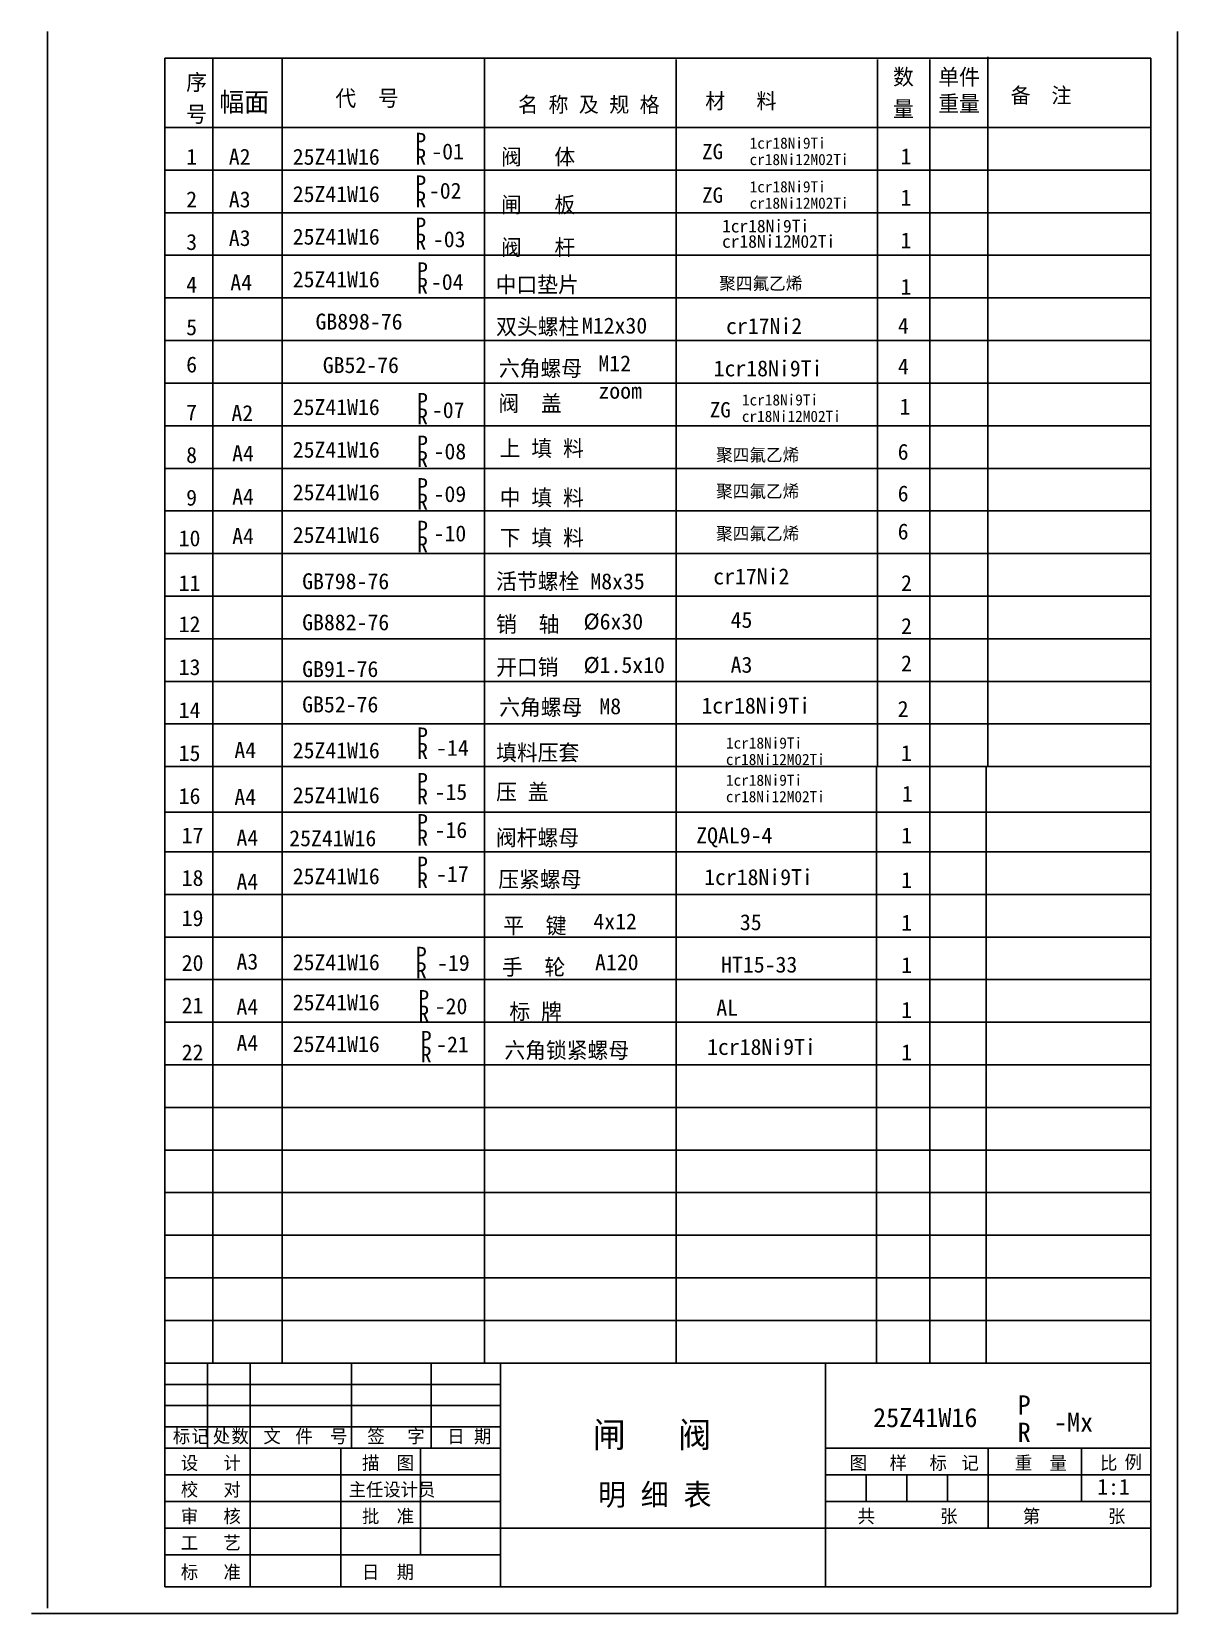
# Model space of a CAD drawing. Header units: metres. Extents: x 0 to 215, y 0 to 297.
import ezdxf

# ---------------------------------------------------------------- set-up
doc = ezdxf.new("R2010")
doc.units = ezdxf.units.M
for name, color, linetype in [('D', 1, 'Continuous'), ('FL', 5, 'Continuous'), ('HA', 5, 'Continuous'), ('T', 7, 'Continuous'), ('TL', 4, 'Continuous')]:
    doc.layers.add(name, color=color, linetype=linetype)

msp = doc.modelspace()

# ---------------------------------------------------------------- linework, layer by layer
at = {"layer": 'FL'}
for p, q in [((215, 297), (215, 0)), ((120.93, 291.75), (120.93, 113.64)), ((158.71, 291.75), (158.71, 158.93)), ((168.54, 291.75), (168.54, 158.93)), ((179.41, 292.25), (179.41, 158.93)), ((158.55, 158.99), (158.55, 47.03)), ((168.54, 159), (168.54, 47.03)), ((179.12, 158.99), (179.12, 47.03)), ((24.9, 150.44), (209.96, 150.44)), ((120.93, 113.64), (120.93, 47.03)), ((33, 31), (33, 47)), ((41, 5), (41, 47)), ((60, 31), (60, 47)), ((75, 47), (75, 31)), ((25, 43), (88, 43)), ((25, 39), (88, 39)), ((25, 35), (88, 35)), ((73, 11), (73, 31)), ((25, 26), (88, 26)), ((156.62, 26), (156.62, 21)), ((164.25, 26), (164.25, 21)), ((171.88, 26), (171.88, 21)), ((25, 21), (88, 21)), ((25, 16), (88, 16)), ((25, 11), (88, 11)), ((215, 0), (0, 0))]:
    msp.add_line(p, q, dxfattribs=at)
at = {"layer": 'HA'}
for p, q in [((3, 297), (3, 1)), ((34, 292), (34, 47)), ((47, 292), (47, 47)), ((85, 292), (85, 47)), ((25, 279), (210, 279)), ((25, 271), (210, 271)), ((25, 263), (210, 263)), ((25, 255), (210, 255)), ((25, 247), (210, 247)), ((25, 239), (210, 239)), ((25, 231), (210, 231)), ((25, 223), (210, 223)), ((25, 215), (210, 215)), ((25, 207), (210, 207)), ((25, 199), (210, 199)), ((25, 191), (210, 191)), ((25, 183), (210, 183)), ((25, 175), (210, 175)), ((25, 167), (210, 167)), ((25, 159), (210, 159)), ((25, 143), (210, 143)), ((25, 135), (210, 135)), ((25, 127), (210, 127)), ((25, 119), (210, 119)), ((25, 111), (210, 111)), ((25, 103), (210, 103)), ((25, 95), (210, 95)), ((25, 87), (210, 87)), ((25, 79), (210, 79)), ((25, 71), (210, 71)), ((25, 63), (210, 63)), ((25, 55), (210, 55))]:
    msp.add_line(p, q, dxfattribs=at)
at = {"layer": 'TL'}
for p, q in [((25, 5), (25, 47)), ((25, 47), (210, 47)), ((88, 5), (88, 47)), ((149, 5), (149, 47)), ((25, 31), (88, 31)), ((58, 31), (58, 5)), ((149, 31), (210, 31)), ((179.5, 21), (179.5, 31)), ((197, 31), (197, 21)), ((149, 26), (210, 26)), ((149, 21), (210, 21)), ((179.5, 21), (179.5, 16)), ((88, 16), (210, 16))]:
    msp.add_line(p, q, dxfattribs=at)
msp.add_lwpolyline([(25, 5), (25, 292), (210, 292), (210, 5)], close=True, dxfattribs=at)

# ---------------------------------------------------------------- texts
at = {"layer": 'D'}
for s, height, p in [('序', 3, (29, 286)), ('数', 3, (161.65, 287)), ('单件', 3, (170.14, 287)), ('幅面', 3.6, (35.2, 282)), ('代  号', 3, (57, 283)), ('名 称 及 规 格', 2.88, (91.29, 281.86)), ('材   料', 2.88, (126.41, 282.54)), ('重量', 3, (170.14, 282)), ('备  注', 2.88, (183.72, 283.6)), ('号', 3, (29, 280)), ('量', 3, (161.65, 281)), ('P', 3, (72, 275)), ('1cr18Ni9Ti', 2.1, (134.74, 275.02)), ('1', 3, (29, 272)), ('A2', 3, (37, 272)), ('25Z41W16', 3, (49, 272)), ('R', 3, (72, 272)), ('-01', 3, (75, 273)), ('阀   体', 3, (88.08, 272)), ('ZG', 2.88, (125.83, 273.05)), ('cr18Ni12M02Ti', 2.1, (134.73, 271.94)), ('1', 3, (163.05, 272.08)), ('25Z41W16', 3, (49, 265)), ('P', 3, (72, 267)), ('-02', 3, (74.55, 265.63)), ('ZG', 2.88, (125.83, 264.86)), ('1cr18Ni9Ti', 2.1, (134.74, 266.82)), ('2', 3, (29, 264)), ('A3', 3, (37, 264)), ('R', 3, (72, 264)), ('闸   板', 3, (88.08, 263)), ('cr18Ni12M02Ti', 2.1, (134.73, 263.75)), ('1', 3, (163.05, 264.35)), ('P', 3, (72, 259.09)), ('1cr18Ni9Ti', 2.4, (129.57, 259.29)), ('3', 3, (29, 256)), ('A3', 3, (37, 256.75)), ('25Z41W16', 3, (49, 257)), ('R', 3, (72, 256.09)), ('-03', 3, (75.3, 256.52)), ('阀   杆', 3, (88.08, 255)), ('cr18Ni12M02Ti', 2.4, (129.57, 256.41)), ('1', 3, (163.05, 256.3)), ('P', 3, (72.33, 250.69)), ('4', 3, (29, 248)), ('A4', 3, (37.28, 248.42)), ('25Z41W16', 3, (49, 249)), ('R', 3, (72.33, 247.77)), ('-04', 3, (74.93, 248.5)), ('中口垫片', 3, (87.08, 248)), ('聚四氟乙烯', 2.4, (129.02, 248.52)), ('1', 3, (163.05, 247.6)), ('GB898-76', 3, (53.27, 241.06)), ('双头螺柱', 3, (87.16, 240.12)), ('5', 3, (29, 240)), ('M12x30', 3, (103.27, 240.31)), ('cr17Ni2', 3, (130.31, 240.22)), ('4', 3, (162.55, 240.27)), ('6', 3, (29, 233)), ('GB52-76', 3, (54.63, 232.89)), ('六角螺母', 3, (87.69, 232.29)), ('M12', 3, (106.36, 233.21)), ('1cr18Ni9Ti', 3, (127.99, 232.27)), ('4', 3, (162.55, 232.64)), ('P', 3, (72.33, 226.16)), ('阀  盖', 3, (87.59, 225.69)), ('zoom', 3, (106.36, 228.07)), ('1cr18Ni9Ti', 2.1, (133.3, 226.8)), ('7', 3, (29, 224)), ('A2', 3, (37.49, 223.87)), ('25Z41W16', 3, (49, 225)), ('R', 3, (72.33, 223.25)), ('-07', 3, (75.11, 224.44)), ('ZG', 2.88, (127.27, 224.56)), ('cr18Ni12M02Ti', 2.1, (133.28, 223.72)), ('1', 3, (162.88, 225.1)), ('25Z41W16', 3, (49, 217)), ('P', 3, (72.33, 218.16)), ('上 填 料', 3, (87.84, 217.25)), ('8', 3, (29, 216)), ('A4', 3, (37.63, 216.31)), ('R', 3, (72.33, 215.25)), ('-08', 3, (75.43, 216.68)), ('聚四氟乙烯', 2.4, (128.44, 216.31)), ('6', 3, (162.52, 216.6)), ('9', 3, (29, 208)), ('A4', 3, (37.63, 208.21)), ('25Z41W16', 3, (49, 209)), ('P', 3, (72.33, 210.16)), ('-09', 3, (75.43, 208.68)), ('中 填 料', 3, (87.84, 207.99)), ('聚四氟乙烯', 2.4, (128.44, 209.49)), ('6', 3, (162.52, 208.78)), ('R', 3, (72.33, 207.25)), ('P', 3, (72.33, 202.16)), ('10', 3, (27.59, 200.37)), ('A4', 3, (37.63, 200.78)), ('25Z41W16', 3, (49, 201)), ('R', 3, (72.33, 199.25)), ('-10', 3, (75.43, 201.28)), ('下 填 料', 3, (87.85, 200.47)), ('聚四氟乙烯', 2.4, (128.44, 201.54)), ('6', 3, (162.52, 201.64)), ('cr17Ni2', 3, (127.91, 193.2)), ('11', 3, (27.59, 191.96)), ('GB798-76', 3, (50.77, 192.3)), ('活节螺栓', 3, (87.16, 192.3)), ('M8x35', 3, (104.85, 192.28)), ('2', 3, (163.15, 191.96)), ('12', 3, (27.59, 184.24)), ('GB882-76', 3, (50.77, 184.59)), ('销  轴', 3, (87.16, 184.24)), ('%%c6x30', 3, (103.56, 184.74)), ('45', 3, (131.17, 185.05)), ('2', 3, (163.15, 183.89)), ('13', 3, (27.59, 176.18)), ('GB91-76', 3, (50.77, 175.82)), ('开口销', 3, (87.16, 176.18)), ('%%C1.5x10', 3, (103.56, 176.58)), ('A3', 3, (131.17, 176.62)), ('2', 3, (163.15, 176.88)), ('14', 3, (27.59, 168.11)), ('GB52-76', 3, (50.77, 169.17)), ('六角螺母', 3, (87.74, 168.65)), ('M8', 3, (106.54, 168.84)), ('1cr18Ni9Ti', 3, (125.69, 168.96)), ('2', 3, (162.52, 168.33)), ('P', 3, (72.33, 163.34)), ('A4', 3, (38.04, 160.59)), ('25Z41W16', 3, (49, 160.55)), ('R', 3, (72.33, 160.43)), ('-14', 3, (75.9, 161.02)), ('填料压套', 3, (87.16, 160.12)), ('1cr18Ni9Ti', 2.1, (130.3, 162.37)), ('15', 3, (27.59, 160.04)), ('cr18Ni12M02Ti', 2.1, (130.28, 159.29)), ('1', 3, (163.15, 160.04)), ('P', 3, (72.33, 154.8)), ('1cr18Ni9Ti', 2.1, (130.3, 155.39)), ('16', 3, (27.59, 151.98)), ('A4', 3, (38.04, 151.79)), ('25Z41W16', 3, (49, 152.13)), ('R', 3, (72.33, 151.88)), ('-15', 3, (75.61, 152.75)), ('压 盖', 3, (87.16, 152.75)), ('cr18Ni12M02Ti', 2.1, (130.28, 152.31)), ('1', 3, (163.32, 152.39)), ('P', 3, (72.33, 147.08)), ('-16', 3, (75.61, 145.6)), ('17', 3, (28.16, 144.58)), ('A4', 3, (38.44, 144.14)), ('25Z41W16', 3, (48.34, 144.04)), ('R', 3, (72.33, 144.17)), ('阀杆螺母', 3, (87.12, 144.16)), ('ZQAL9-4', 3, (124.72, 144.58)), ('1', 3, (163.17, 144.58)), ('25Z41W16', 3, (49, 136.92)), ('P', 3, (72.33, 139.09)), ('-17', 3, (75.9, 137.33)), ('压紧螺母', 3, (87.57, 136.33)), ('1cr18Ni9Ti', 3, (126.19, 136.74)), ('18', 3, (28.16, 136.6)), ('A4', 3, (38.44, 135.91)), ('R', 3, (72.33, 136.17)), ('1', 3, (163.17, 136.19)), ('19', 3, (28.16, 129.04)), ('平  键', 3, (88.49, 127.63)), ('4x12', 3, (105.41, 128.43)), ('35', 3, (132.91, 128.27)), ('1', 3, (163.17, 128.2)), ('P', 3, (72.1, 122.16)), ('20', 3, (28.16, 120.64)), ('A3', 3, (38.44, 120.89)), ('25Z41W16', 3, (49, 120.77)), ('R', 3, (72.1, 119.25)), ('-19', 3, (76.09, 120.64)), ('手  轮', 3, (88.26, 119.85)), ('A120', 3, (105.73, 120.77)), ('HT15-33', 3, (129.39, 120.32)), ('1', 3, (163.17, 120.22)), ('25Z41W16', 3, (49, 113.22)), ('P', 3, (72.56, 114.04)), ('21', 3, (28.16, 112.66)), ('A4', 3, (38.44, 112.41)), ('R', 3, (72.56, 111.13)), ('-20', 3, (75.65, 112.51)), ('标 牌', 3, (89.65, 111.51)), ('AL', 3, (128.49, 112.25)), ('1', 3, (163.17, 111.82)), ('A4', 3, (38.44, 105.63)), ('25Z41W16', 3, (49, 105.4)), ('P', 3, (73.02, 106.37)), ('-21', 3, (75.91, 105.33)), ('六角锁紧螺母', 3, (88.72, 104.24)), ('1cr18Ni9Ti', 3, (126.75, 104.86)), ('22', 3, (28.16, 103.84)), ('R', 3, (73.02, 103.45)), ('1', 3, (163.17, 103.84)), ('P', 3.6, (185.03, 37.34)), ('闸   阀', 4.8, (105.27, 31.14)), ('25Z41W16', 3.6, (157.9, 34.97)), ('R', 3.6, (185.03, 32.2)), ('-Mx', 3.6, (191.85, 34.1)), ('明 细 表', 4.05, (106.28, 20.28)), ('1:1', 3, (199.96, 22.26))]:
    msp.add_text(s, height=height, dxfattribs=at).set_placement(p)
at = {"layer": 'T'}
for s, p in [('标', (26.5, 32)), ('记', (30, 32)), ('处', (34, 32)), ('数', (37.5, 32)), ('文', (43.5, 32)), ('件', (49.5, 32)), ('号', (56, 32)), ('签', (63, 32)), ('字', (70.5, 32)), ('日', (78, 32)), ('期', (83, 32)), ('设', (28, 27)), ('计', (36, 27)), ('描', (62, 27)), ('图', (68.5, 27)), ('图', (153.5, 27)), ('样', (161, 27)), ('标', (168.5, 27)), ('记', (174.5, 27)), ('重', (184.5, 27)), ('量', (191, 27)), ('比', (200.5, 27)), ('例', (205.11, 27.16)), ('校', (28, 22)), ('对', (36, 22)), ('主任设计员', (59.5, 22)), ('审', (28, 17)), ('核', (36, 17)), ('批', (62, 17)), ('准', (68.5, 17)), ('共', (155, 17)), ('张', (170.5, 17)), ('第', (186, 17)), ('张', (202, 17)), ('艺', (36, 12)), ('工', (28, 12)), ('标', (28, 6.5)), ('准', (36, 6.5)), ('日', (62, 6.5)), ('期', (68.5, 6.5))]:
    msp.add_text(s, height=2.5, dxfattribs=at).set_placement(p)

doc.saveas('drawing.dxf')
